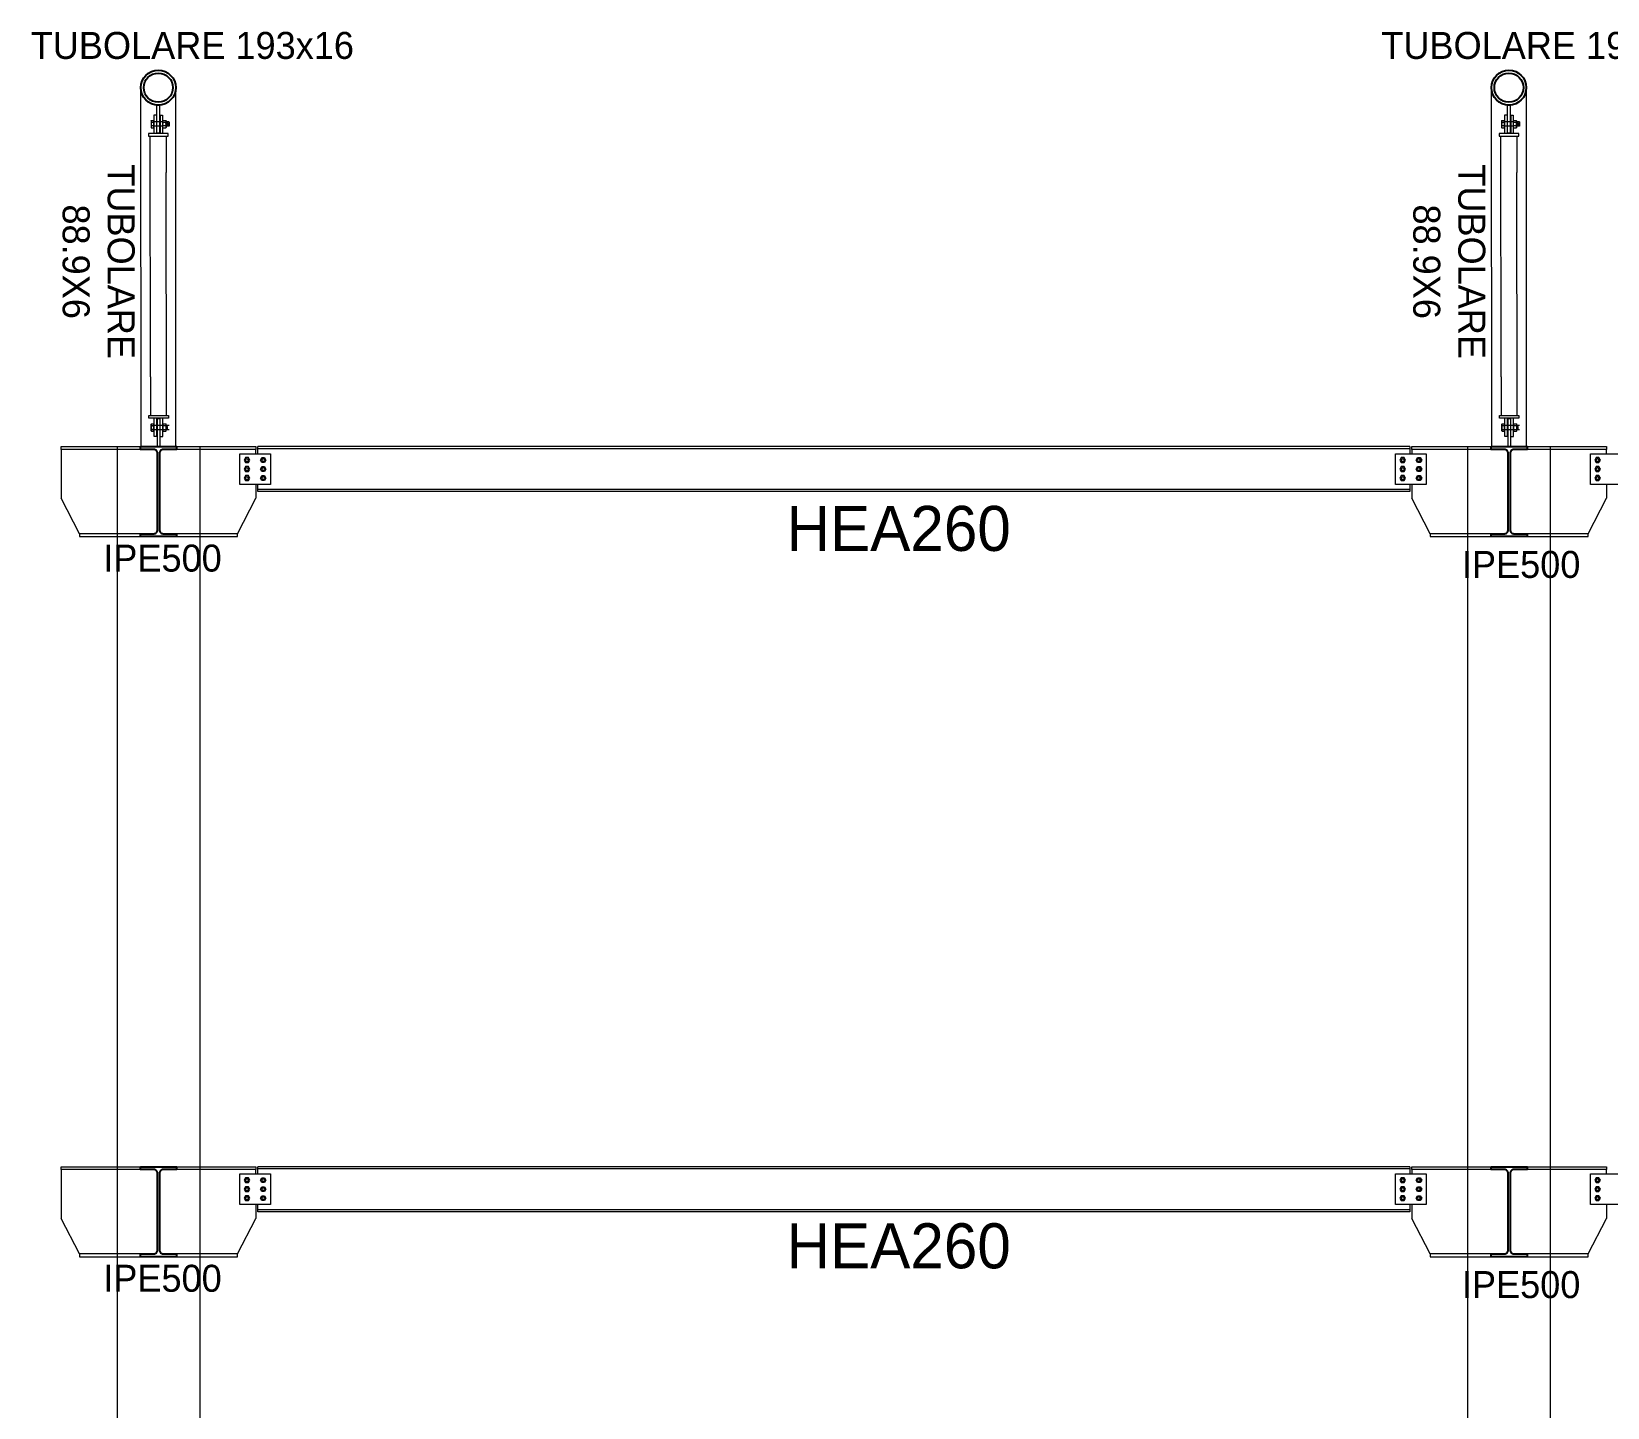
# Model space of a CAD drawing. Header units: millimetres. Extents: x -6949 to 549764, y -83146 to 127128.
# Drawn here: x 509959 to 518710, y 69206 to 76849 of the extents above; entities that cross this region are included whole.
import ezdxf

# ---------------------------------------------------------------- set-up
doc = ezdxf.new("R2010")
doc.units = ezdxf.units.MM
for name, color, linetype, lineweight in [('bulloni', 5, 'Continuous', 9), ('piastra', 6, 'Continuous', 18), ('S-BEAM', 5, 'Continuous', 18), ('S-COLS', 7, 'Continuous', 18), ('SEZIONI acciaio - Steel sections', 7, 'Continuous', 25)]:
    doc.layers.add(name, color=color, linetype=linetype, lineweight=lineweight)
doc.layers.add('quote', color=7, linetype='Continuous', lineweight=5, true_color=0x383838)
doc.styles.get("Standard").update_dxf_attribs({"font": ''})
doc.styles.get('Standard').set_extended_font_data('Bahnschrift Light')

# ---------------------------------------------------------------- blocks, each defined once
blk = doc.blocks.new('*U1345')
at = {"layer": 'bulloni'}
blk.add_lwpolyline([(-15.6, 0), (-7.8, -13.5), (7.8, -13.5), (15.6, 0), (7.8, 13.5), (-7.8, 13.5)], close=True, dxfattribs=at)
for radius in [9, 7.88]:
    blk.add_circle((0, 0), radius, dxfattribs=at)
blk = doc.blocks.new('*U1346')
at = {"color": 0, "linetype": 'ByBlock', "lineweight": -2, "transparency": 16777216}
for p in [(0, 0), (0, -50), (0, -100)]:
    blk.add_blockref('*U1345', p, dxfattribs=at)
blk = doc.blocks.new('*U1347')
at = {"layer": 'bulloni'}
blk.add_lwpolyline([(-15.6, 0), (-7.8, -13.5), (7.8, -13.5), (15.6, 0), (7.8, 13.5), (-7.8, 13.5)], close=True, dxfattribs=at)
for radius in [9, 7.88]:
    blk.add_circle((0, 0), radius, dxfattribs=at)
blk = doc.blocks.new('*U1348')
at = {"color": 0, "linetype": 'ByBlock', "lineweight": -2, "transparency": 16777216}
for p in [(0, 0), (0, -50), (0, -100)]:
    blk.add_blockref('*U1347', p, dxfattribs=at)
blk = doc.blocks.new('*U1351')
at = {"layer": 'bulloni'}
blk.add_lwpolyline([(-15.6, 0), (-7.8, -13.5), (7.8, -13.5), (15.6, 0), (7.8, 13.5), (-7.8, 13.5)], close=True, dxfattribs=at)
for radius in [9, 7.88]:
    blk.add_circle((0, 0), radius, dxfattribs=at)
blk = doc.blocks.new('*U1352')
at = {"color": 0, "linetype": 'ByBlock', "lineweight": -2, "transparency": 16777216}
for p in [(0, 0), (0, -50), (0, -100)]:
    blk.add_blockref('*U1351', p, dxfattribs=at)
blk = doc.blocks.new('*U1326')
at = {"layer": 'bulloni'}
blk.add_lwpolyline([(-15.6, 0), (-7.8, -13.5), (7.8, -13.5), (15.6, 0), (7.8, 13.5), (-7.8, 13.5)], close=True, dxfattribs=at)
for radius in [9, 7.88]:
    blk.add_circle((0, 0), radius, dxfattribs=at)
blk = doc.blocks.new('*U1327')
at = {"color": 0, "linetype": 'ByBlock', "lineweight": -2, "transparency": 16777216}
for p in [(0, 0), (0, -50), (0, -100)]:
    blk.add_blockref('*U1326', p, dxfattribs=at)
blk = doc.blocks.new('*U1324')
at = {"layer": 'bulloni'}
blk.add_lwpolyline([(-15.6, 0), (-7.8, -13.5), (7.8, -13.5), (15.6, 0), (7.8, 13.5), (-7.8, 13.5)], close=True, dxfattribs=at)
for radius in [9, 7.88]:
    blk.add_circle((0, 0), radius, dxfattribs=at)
blk = doc.blocks.new('*U1325')
at = {"color": 0, "linetype": 'ByBlock', "lineweight": -2, "transparency": 16777216}
for p in [(0, 0), (0, -50), (0, -100)]:
    blk.add_blockref('*U1324', p, dxfattribs=at)
blk = doc.blocks.new('*U1423')
at = {"layer": 'bulloni'}
blk.add_lwpolyline([(-15.6, 0), (-7.8, -13.5), (7.8, -13.5), (15.6, 0), (7.8, 13.5), (-7.8, 13.5)], close=True, dxfattribs=at)
for radius in [9, 7.88]:
    blk.add_circle((0, 0), radius, dxfattribs=at)
blk = doc.blocks.new('*U1424')
at = {"color": 0, "linetype": 'ByBlock', "lineweight": -2, "transparency": 16777216}
for p in [(0, 0), (0, -50), (0, -100)]:
    blk.add_blockref('*U1423', p, dxfattribs=at)
blk = doc.blocks.new('*U1405')
at = {"layer": 'bulloni'}
blk.add_lwpolyline([(-15.6, 0), (-7.8, -13.5), (7.8, -13.5), (15.6, 0), (7.8, 13.5), (-7.8, 13.5)], close=True, dxfattribs=at)
for radius in [9, 7.88]:
    blk.add_circle((0, 0), radius, dxfattribs=at)
blk = doc.blocks.new('*U1406')
at = {"color": 0, "linetype": 'ByBlock', "lineweight": -2, "transparency": 16777216}
for p in [(0, 0), (0, -50), (0, -100)]:
    blk.add_blockref('*U1405', p, dxfattribs=at)
blk = doc.blocks.new('*U1409')
at = {"layer": 'bulloni'}
blk.add_lwpolyline([(-15.6, 0), (-7.8, -13.5), (7.8, -13.5), (15.6, 0), (7.8, 13.5), (-7.8, 13.5)], close=True, dxfattribs=at)
for radius in [9, 7.88]:
    blk.add_circle((0, 0), radius, dxfattribs=at)
blk = doc.blocks.new('*U1410')
at = {"color": 0, "linetype": 'ByBlock', "lineweight": -2, "transparency": 16777216}
for p in [(0, 0), (0, -50), (0, -100)]:
    blk.add_blockref('*U1409', p, dxfattribs=at)
blk = doc.blocks.new('*U1399')
at = {"layer": 'bulloni'}
blk.add_lwpolyline([(-15.6, 0), (-7.8, -13.5), (7.8, -13.5), (15.6, 0), (7.8, 13.5), (-7.8, 13.5)], close=True, dxfattribs=at)
for radius in [9, 7.88]:
    blk.add_circle((0, 0), radius, dxfattribs=at)
blk = doc.blocks.new('*U1400')
at = {"color": 0, "linetype": 'ByBlock', "lineweight": -2, "transparency": 16777216}
for p in [(0, 0), (0, -50), (0, -100)]:
    blk.add_blockref('*U1399', p, dxfattribs=at)
blk = doc.blocks.new('*U1397')
at = {"layer": 'bulloni'}
blk.add_lwpolyline([(-15.6, 0), (-7.8, -13.5), (7.8, -13.5), (15.6, 0), (7.8, 13.5), (-7.8, 13.5)], close=True, dxfattribs=at)
for radius in [9, 7.88]:
    blk.add_circle((0, 0), radius, dxfattribs=at)
blk = doc.blocks.new('*U1398')
at = {"color": 0, "linetype": 'ByBlock', "lineweight": -2, "transparency": 16777216}
for p in [(0, 0), (0, -50), (0, -100)]:
    blk.add_blockref('*U1397', p, dxfattribs=at)

msp = doc.modelspace()

# ---------------------------------------------------------------- linework, layer by layer
at = {"layer": 'bulloni'}
for p, q in [((510622.2, 76352.7), (510623.9, 76355.2)), ((510622.2, 76352.7), (510622.2, 76316.2)), ((510622.2, 76316.2), (510623.9, 76313.7)), ((510623.9, 76355.2), (510636.5, 76355.2)), ((510623.9, 76344.8), (510636.5, 76344.8)), ((510636.5, 76324), (510623.9, 76324)), ((510623.9, 76313.7), (510636.5, 76313.7)), ((510636.5, 76355.2), (510636.5, 76313.7)), ((510636.5, 76351.1), (510637.2, 76351.1)), ((510636.5, 76317.8), (510637.2, 76317.8)), ((510637.2, 76351.1), (510637.2, 76317.8)), ((510686.5, 76346.4), (510638.5, 76346.4)), ((510686.5, 76322.4), (510638.5, 76322.4)), ((510686.5, 76352.7), (510688.2, 76355.2)), ((510686.5, 76352.7), (510686.5, 76316.2)), ((510686.5, 76316.2), (510688.2, 76313.7)), ((510688.2, 76355.2), (510703.9, 76355.2)), ((510688.2, 76344.8), (510703.9, 76344.8)), ((510703.9, 76324), (510688.2, 76324)), ((510688.2, 76313.7), (510703.9, 76313.7)), ((510705.5, 76352.7), (510703.9, 76355.2)), ((510705.5, 76316.2), (510703.9, 76313.7)), ((510705.5, 76352.7), (510705.5, 76316.2)), ((510720.9, 76346.4), (510705.5, 76346.4)), ((510720.9, 76322.4), (510705.5, 76322.4)), ((510708.1, 76325.8), (510707.1, 76343.1)), ((510711.3, 76327.8), (510710.6, 76341.1)), ((510714.8, 76325.8), (510713.8, 76343.1)), ((510718, 76327.8), (510717.2, 76341.1)), ((510720.9, 76346.4), (510722.2, 76345.1)), ((510720.9, 76346.4), (510720.9, 76322.4)), ((510722.2, 76323.8), (510720.9, 76322.4)), ((510722.2, 76345.1), (510722.2, 76323.8)), ((518122.2, 76352.7), (518123.9, 76355.2)), ((518122.2, 76352.7), (518122.2, 76316.2)), ((518122.2, 76316.2), (518123.9, 76313.7)), ((518123.9, 76355.2), (518136.5, 76355.2)), ((518123.9, 76344.8), (518136.5, 76344.8)), ((518136.5, 76324), (518123.9, 76324)), ((518123.9, 76313.7), (518136.5, 76313.7)), ((518136.5, 76355.2), (518136.5, 76313.7)), ((518136.5, 76351.1), (518137.2, 76351.1)), ((518136.5, 76317.8), (518137.2, 76317.8)), ((518137.2, 76351.1), (518137.2, 76317.8)), ((518186.5, 76346.4), (518138.5, 76346.4)), ((518186.5, 76322.4), (518138.5, 76322.4)), ((518186.5, 76352.7), (518188.2, 76355.2)), ((518186.5, 76352.7), (518186.5, 76316.2)), ((518186.5, 76316.2), (518188.2, 76313.7)), ((518188.2, 76355.2), (518203.9, 76355.2)), ((518188.2, 76344.8), (518203.9, 76344.8)), ((518203.9, 76324), (518188.2, 76324)), ((518188.2, 76313.7), (518203.9, 76313.7)), ((518205.5, 76352.7), (518203.9, 76355.2)), ((518205.5, 76316.2), (518203.9, 76313.7)), ((518205.5, 76352.7), (518205.5, 76316.2)), ((518220.9, 76346.4), (518205.5, 76346.4)), ((518220.9, 76322.4), (518205.5, 76322.4)), ((518208.1, 76325.8), (518207.1, 76343.1)), ((518211.3, 76327.8), (518210.6, 76341.1)), ((518214.8, 76325.8), (518213.8, 76343.1)), ((518218, 76327.8), (518217.2, 76341.1)), ((518220.9, 76346.4), (518222.2, 76345.1)), ((518220.9, 76346.4), (518220.9, 76322.4)), ((518222.2, 76323.8), (518220.9, 76322.4)), ((518222.2, 76345.1), (518222.2, 76323.8)), ((510623.6, 74667.2), (510625.3, 74669.7)), ((510623.6, 74630.6), (510623.6, 74667.2)), ((510625.3, 74669.7), (510637.9, 74669.7)), ((510637.9, 74659.3), (510625.3, 74659.3)), ((510637.9, 74628.1), (510637.9, 74669.7)), ((510637.9, 74665.6), (510638.6, 74665.6)), ((510638.6, 74632.2), (510638.6, 74665.6)), ((510687.9, 74660.9), (510639.9, 74660.9)), ((510687.9, 74667.2), (510689.6, 74669.7)), ((510687.9, 74630.6), (510687.9, 74667.2)), ((510689.6, 74669.7), (510705.3, 74669.7)), ((510705.3, 74659.3), (510689.6, 74659.3)), ((510706.9, 74667.2), (510705.3, 74669.7)), ((510706.9, 74630.6), (510706.9, 74667.2)), ((510722.3, 74660.9), (510706.9, 74660.9)), ((510709.5, 74657.6), (510708.5, 74640.2)), ((510712.7, 74655.6), (510712, 74642.2)), ((518123.6, 74667.2), (518125.3, 74669.7)), ((518123.6, 74630.6), (518123.6, 74667.2)), ((518125.3, 74669.7), (518137.9, 74669.7)), ((518137.9, 74659.3), (518125.3, 74659.3)), ((518137.9, 74628.1), (518137.9, 74669.7)), ((518137.9, 74665.6), (518138.6, 74665.6)), ((518138.6, 74632.2), (518138.6, 74665.6)), ((518187.9, 74660.9), (518139.9, 74660.9)), ((518187.9, 74667.2), (518189.6, 74669.7)), ((518187.9, 74630.6), (518187.9, 74667.2)), ((518189.6, 74669.7), (518205.3, 74669.7)), ((518205.3, 74659.3), (518189.6, 74659.3)), ((518206.9, 74667.2), (518205.3, 74669.7)), ((518206.9, 74630.6), (518206.9, 74667.2)), ((518222.3, 74660.9), (518206.9, 74660.9)), ((518209.5, 74657.6), (518208.5, 74640.2)), ((518212.7, 74655.6), (518212, 74642.2)), ((510623.6, 74630.6), (510625.3, 74628.1)), ((510625.3, 74638.5), (510637.9, 74638.5)), ((510625.3, 74628.1), (510637.9, 74628.1)), ((510637.9, 74632.2), (510638.6, 74632.2)), ((510687.9, 74636.9), (510639.9, 74636.9)), ((510687.9, 74630.6), (510689.6, 74628.1)), ((510689.6, 74638.5), (510705.3, 74638.5)), ((510689.6, 74628.1), (510705.3, 74628.1)), ((510706.9, 74630.6), (510705.3, 74628.1)), ((510722.3, 74636.9), (510706.9, 74636.9)), ((518123.6, 74630.6), (518125.3, 74628.1)), ((518125.3, 74638.5), (518137.9, 74638.5)), ((518125.3, 74628.1), (518137.9, 74628.1)), ((518137.9, 74632.2), (518138.6, 74632.2)), ((518187.9, 74636.9), (518139.9, 74636.9)), ((518187.9, 74630.6), (518189.6, 74628.1)), ((518189.6, 74638.5), (518205.3, 74638.5)), ((518189.6, 74628.1), (518205.3, 74628.1)), ((518206.9, 74630.6), (518205.3, 74628.1)), ((518222.3, 74636.9), (518206.9, 74636.9))]:
    msp.add_line(p, q, dxfattribs=at)
for centre, radius, start, end in [((510631.1, 76350), 8.9, 144.26215, 215.73785), ((510655.3, 76334.4), 33.1, 161.68582, 198.31418), ((510631.1, 76318.8), 8.9, 144.26215, 215.73785), ((510638.5, 76347.8), 1.33, 180, 270), ((510638.5, 76321.1), 1.33, 90, 180), ((510695.4, 76350), 8.9, 144.26215, 215.73785), ((510719.6, 76334.4), 33.1, 161.68582, 198.31418), ((510695.4, 76318.8), 8.9, 144.26215, 215.73785), ((510696.6, 76350), 8.9, 324.26215, 35.73785), ((510672.5, 76334.4), 33.1, 341.68582, 18.31418), ((510696.6, 76318.8), 8.9, 324.26215, 35.73785), ((518131.1, 76350), 8.9, 144.26215, 215.73785), ((518155.3, 76334.4), 33.1, 161.68582, 198.31418), ((518131.1, 76318.8), 8.9, 144.26215, 215.73785), ((518138.5, 76347.8), 1.33, 180, 270), ((518138.5, 76321.1), 1.33, 90, 180), ((518195.4, 76350), 8.9, 144.26215, 215.73785), ((518219.6, 76334.4), 33.1, 161.68582, 198.31418), ((518195.4, 76318.8), 8.9, 144.26215, 215.73785), ((518196.6, 76350), 8.9, 324.26215, 35.73785), ((518172.5, 76334.4), 33.1, 341.68582, 18.31418), ((518196.6, 76318.8), 8.9, 324.26215, 35.73785), ((510632.5, 74664.5), 8.9, 144.26215, 215.73785), ((510656.7, 74648.9), 33.1, 161.68582, 198.31418), ((510639.9, 74662.2), 1.33, 180, 270), ((510696.8, 74664.5), 8.9, 144.26215, 215.73785), ((510721, 74648.9), 33.1, 161.68582, 198.31418), ((510698, 74664.5), 8.9, 324.26215, 35.73785), ((510673.9, 74648.9), 33.1, 341.68582, 18.31418), ((518132.5, 74664.5), 8.9, 144.26215, 215.73785), ((518156.7, 74648.9), 33.1, 161.68582, 198.31418), ((518139.9, 74662.2), 1.33, 180, 270), ((518196.8, 74664.5), 8.9, 144.26215, 215.73785), ((518221, 74648.9), 33.1, 161.68582, 198.31418), ((518198, 74664.5), 8.9, 324.26215, 35.73785), ((518173.9, 74648.9), 33.1, 341.68582, 18.31418), ((510632.5, 74633.3), 8.9, 144.26215, 215.73785), ((510639.9, 74635.6), 1.33, 90, 180), ((510696.8, 74633.3), 8.9, 144.26215, 215.73785), ((510698, 74633.3), 8.9, 324.26215, 35.73785), ((518132.5, 74633.3), 8.9, 144.26215, 215.73785), ((518139.9, 74635.6), 1.33, 90, 180), ((518196.8, 74633.3), 8.9, 144.26215, 215.73785), ((518198, 74633.3), 8.9, 324.26215, 35.73785)]:
    msp.add_arc(centre, radius, start, end, dxfattribs=at)
at = {"layer": 'piastra'}
for p, q in [((510122.9, 74527.4), (510122.9, 74503.4)), ((510122.9, 74503.4), (510122.9, 74256.1)), ((511204.9, 74503.4), (511204.9, 74527.4)), ((517622.9, 74527.4), (517622.9, 74503.4)), ((518704.9, 74503.4), (518704.9, 74527.4)), ((511204.9, 74333.4), (511204.9, 74256.1)), ((517622.9, 74333.4), (517622.9, 74256.1)), ((518704.9, 74333.4), (518704.9, 74256.1)), ((510224.6, 74059.4), (510122.9, 74256.1)), ((511103.3, 74059.4), (511204.9, 74256.1)), ((517724.6, 74059.4), (517622.9, 74256.1)), ((518603.3, 74059.4), (518704.9, 74256.1)), ((510122.9, 70527.4), (510122.9, 70256.1)), ((511204.9, 70503.4), (511204.9, 70527.4)), ((517622.9, 70527.4), (517622.9, 70503.4)), ((518704.9, 70503.4), (518704.9, 70527.4)), ((511204.9, 70333.4), (511204.9, 70256.1)), ((517622.9, 70333.4), (517622.9, 70256.1)), ((518704.9, 70333.4), (518704.9, 70256.1)), ((510224.6, 70059.4), (510122.9, 70256.1)), ((511103.3, 70059.4), (511204.9, 70256.1)), ((517724.6, 70059.4), (517622.9, 70256.1)), ((518603.3, 70059.4), (518704.9, 70256.1))]:
    msp.add_line(p, q, dxfattribs=at)
for points in [[(510654.5, 76285), (510654.5, 76439.9)], [(510654.5, 76439.9), (510670.5, 76439.9)], [(510670.5, 76285), (510670.5, 76439.9)], [(518154.5, 76285), (518154.5, 76439.9)], [(518154.5, 76439.9), (518170.5, 76439.9)], [(518170.5, 76285), (518170.5, 76439.9)], [(510652.5, 76383.8), (510638.5, 76383.8), (510638.5, 76281.8)], [(510652.5, 76383.9), (510652.5, 76383.9), (510652.5, 76281.8)], [(510672.5, 76383.9), (510672.5, 76383.9), (510672.5, 76281.8)], [(510672.5, 76383.8), (510686.5, 76383.8), (510686.5, 76281.8)], [(518152.5, 76383.8), (518138.5, 76383.8), (518138.5, 76281.8)], [(518152.5, 76383.9), (518152.5, 76383.9), (518152.5, 76281.8)], [(518172.5, 76383.9), (518172.5, 76383.9), (518172.5, 76281.8)], [(518172.5, 76383.8), (518186.5, 76383.8), (518186.5, 76281.8)], [(510654.5, 76285), (510670.5, 76285)], [(518154.5, 76285), (518170.5, 76285)], [(510653.9, 74599.5), (510639.9, 74599.5), (510639.9, 74701.6)], [(510653.9, 74599.4), (510653.9, 74599.4), (510653.9, 74701.6)], [(510655.9, 74698.4), (510655.9, 74543.4)], [(510655.9, 74698.4), (510671.9, 74698.4)], [(510671.9, 74698.4), (510671.9, 74543.4)], [(510673.9, 74599.4), (510673.9, 74599.4), (510673.9, 74701.6)], [(510673.9, 74599.5), (510687.9, 74599.5), (510687.9, 74701.6)], [(518153.9, 74599.5), (518139.9, 74599.5), (518139.9, 74701.6)], [(518153.9, 74599.4), (518153.9, 74599.4), (518153.9, 74701.6)], [(518155.9, 74698.4), (518155.9, 74543.4)], [(518155.9, 74698.4), (518171.9, 74698.4)], [(518171.9, 74698.4), (518171.9, 74543.4)], [(518173.9, 74599.4), (518173.9, 74599.4), (518173.9, 74701.6)], [(518173.9, 74599.5), (518187.9, 74599.5), (518187.9, 74701.6)], [(510637.8, 74527.4), (510122.9, 74527.4), (510122.9, 74543.4), (511204.9, 74543.4), (511204.9, 74527.4), (510690, 74527.4)], [(518137.8, 74527.4), (517622.9, 74527.4), (517622.9, 74543.4), (518704.9, 74543.4), (518704.9, 74527.4), (518190, 74527.4)], [(510637.8, 74059.4), (510224.6, 74059.4), (510224.6, 74043.4), (511103.3, 74043.4), (511103.3, 74059.4), (510690, 74059.4)], [(518137.8, 74059.4), (517724.6, 74059.4), (517724.6, 74043.4), (518603.3, 74043.4), (518603.3, 74059.4), (518190, 74059.4)], [(510637.8, 70527.4), (510122.9, 70527.4), (510122.9, 70543.4), (511204.9, 70543.4), (511204.9, 70527.4), (510690, 70527.4)], [(518137.8, 70527.4), (517622.9, 70527.4), (517622.9, 70543.4), (518704.9, 70543.4), (518704.9, 70527.4), (518190, 70527.4)], [(510637.8, 70059.4), (510224.6, 70059.4), (510224.6, 70043.4), (511103.3, 70043.4), (511103.3, 70059.4), (510690, 70059.4)], [(518137.8, 70059.4), (517724.6, 70059.4), (517724.6, 70043.4), (518603.3, 70043.4), (518603.3, 70059.4), (518190, 70059.4)]]:
    msp.add_lwpolyline(points, dxfattribs=at)
for points in [[(510608.1, 76281.8), (510608.1, 76267.8), (510717, 76267.8), (510717, 76281.8)], [(518108.1, 76281.8), (518108.1, 76267.8), (518217, 76267.8), (518217, 76281.8)], [(510609.5, 74701.6), (510609.5, 74715.6), (510718.4, 74715.6), (510718.4, 74701.6)], [(518109.5, 74701.6), (518109.5, 74715.6), (518218.4, 74715.6), (518218.4, 74701.6)], [(511114.9, 74503.4), (511284.9, 74503.4), (511284.9, 74333.4), (511114.9, 74333.4)], [(517532.9, 74503.4), (517702.9, 74503.4), (517702.9, 74333.4), (517532.9, 74333.4)], [(518614.9, 74503.4), (518784.9, 74503.4), (518784.9, 74333.4), (518614.9, 74333.4)], [(511114.9, 70503.4), (511284.9, 70503.4), (511284.9, 70333.4), (511114.9, 70333.4)], [(517532.9, 70503.4), (517702.9, 70503.4), (517702.9, 70333.4), (517532.9, 70333.4)], [(518614.9, 70503.4), (518784.9, 70503.4), (518784.9, 70333.4), (518614.9, 70333.4)]]:
    msp.add_lwpolyline(points, close=True, dxfattribs=at)
at = {"layer": 'S-BEAM'}
for p, q in [((510566.9, 74543.4), (510565.7, 76538.3)), ((510759.4, 74543.4), (510759.4, 76537.3)), ((518066.9, 74543.4), (518065.7, 76538.3)), ((518259.4, 74543.4), (518259.4, 76537.3)), ((517612.9, 74543.4), (511215, 74543.4)), ((511215, 74503.4), (511215, 74543.4)), ((517612.9, 74530.9), (511215, 74530.9)), ((517612.9, 74543.4), (517612.9, 74503.4)), ((511215, 74293.4), (511215, 74333.4)), ((511215, 74305.9), (517612.9, 74305.9)), ((517612.9, 74333.4), (517612.9, 74293.4)), ((517612.9, 74293.4), (511215, 74293.4)), ((517612.9, 70543.4), (511215, 70543.4)), ((511215, 70503.4), (511215, 70543.4)), ((517612.9, 70543.4), (517612.9, 70503.4)), ((517612.9, 70530.9), (511215, 70530.9)), ((511215, 70293.4), (511215, 70333.4)), ((511215, 70305.9), (517612.9, 70305.9)), ((517612.9, 70293.4), (511215, 70293.4)), ((517612.9, 70333.4), (517612.9, 70293.4))]:
    msp.add_line(p, q, dxfattribs=at)
for points in [[(510618.1, 76267.8), (510707, 76267.8), (510707, 76065.5)], [(510619.5, 74931.3), (510618.1, 76267.8)], [(518118.1, 76267.8), (518207, 76267.8), (518207, 76065.5)], [(518119.5, 74931.3), (518118.1, 76267.8)], [(510619.5, 74715.6), (510708.4, 74715.6), (510707, 76065.5)], [(518119.5, 74715.6), (518208.4, 74715.6), (518207, 76065.5)], [(510619.5, 74931.3), (510619.5, 74715.6)], [(518119.5, 74931.3), (518119.5, 74715.6)]]:
    msp.add_lwpolyline(points, dxfattribs=at)
at = {"layer": 'S-COLS'}
for points in [[(510435.4, 74543.4), (510892.4, 74543.4), (510892.4, 62543.4), (510435.4, 62543.4)], [(517935.4, 74543.4), (518392.4, 74543.4), (518392.4, 62563.4), (517935.4, 62563.4)]]:
    msp.add_lwpolyline(points, close=True, dxfattribs=at)
at = {"layer": 'SEZIONI acciaio - Steel sections'}
for points in [[(510563.9, 74543.4), (510763.9, 74543.4), (510763.9, 74527.4), (510690, 74527.4, 0.414214), (510669, 74506.4), (510669, 74080.4, 0.414214), (510690, 74059.4), (510763.9, 74059.4), (510763.9, 74043.4), (510563.9, 74043.4), (510563.9, 74059.4), (510637.8, 74059.4, 0.414214), (510658.8, 74080.4), (510658.8, 74506.4, 0.414214), (510637.8, 74527.4), (510563.9, 74527.4)], [(518063.9, 74543.4), (518263.9, 74543.4), (518263.9, 74527.4), (518190, 74527.4, 0.414214), (518169, 74506.4), (518169, 74080.4, 0.414214), (518190, 74059.4), (518263.9, 74059.4), (518263.9, 74043.4), (518063.9, 74043.4), (518063.9, 74059.4), (518137.8, 74059.4, 0.414214), (518158.8, 74080.4), (518158.8, 74506.4, 0.414214), (518137.8, 74527.4), (518063.9, 74527.4)], [(510563.9, 70543.4), (510763.9, 70543.4), (510763.9, 70527.4), (510690, 70527.4, 0.414214), (510669, 70506.4), (510669, 70080.4, 0.414214), (510690, 70059.4), (510763.9, 70059.4), (510763.9, 70043.4), (510563.9, 70043.4), (510563.9, 70059.4), (510637.8, 70059.4, 0.414214), (510658.8, 70080.4), (510658.8, 70506.4, 0.414214), (510637.8, 70527.4), (510563.9, 70527.4)], [(518063.9, 70543.4), (518263.9, 70543.4), (518263.9, 70527.4), (518190, 70527.4, 0.414214), (518169, 70506.4), (518169, 70080.4, 0.414214), (518190, 70059.4), (518263.9, 70059.4), (518263.9, 70043.4), (518063.9, 70043.4), (518063.9, 70059.4), (518137.8, 70059.4, 0.414214), (518158.8, 70080.4), (518158.8, 70506.4, 0.414214), (518137.8, 70527.4), (518063.9, 70527.4)]]:
    msp.add_lwpolyline(points, format="xyb", close=True, dxfattribs=at)
for centre, radius in [((510662.5, 76536.8), 96.8), ((510662.5, 76536.8), 80.8), ((518162.5, 76536.8), 96.8), ((518162.5, 76536.8), 80.8)]:
    msp.add_circle(centre, radius, dxfattribs=at)

# ---------------------------------------------------------------- block references
for name, p in [('*U1400', (511154.9, 74468.4)), ('*U1424', (517572.9, 74468.4)), ('*U1410', (518654.9, 74468.4)), ('*U1327', (511154.9, 70468.4)), ('*U1346', (517572.9, 70468.4)), ('*U1352', (518654.9, 70468.4))]:
    msp.add_blockref(name, p)
at = {"xscale": -1}
for name, p in [('*U1398', (511244.9, 74468.4)), ('*U1406', (517662.9, 74468.4)), ('*U1325', (511244.9, 70468.4)), ('*U1348', (517662.9, 70468.4))]:
    msp.add_blockref(name, p, dxfattribs=at)

# ---------------------------------------------------------------- texts
at = {"layer": 'quote', "attachment_point": 1}
for s, width, insert, char_height in [('TUBOLARE 193x16', 2404.483, (509954.1, 76846.4), 150), ('TUBOLARE 193x16', 2404.483, (517454.1, 76846.4), 150), ('HEA260', 854.219, (514151.5, 74213.7), 250), ('IPE500', 854.219, (510356.9, 73998.8), 150), ('IPE500', 854.219, (517901.5, 73963.7), 150), ('HEA260', 854.219, (514151.5, 70229), 250), ('IPE500', 854.219, (510356.9, 69998.8), 150), ('IPE500', 854.219, (517901.5, 69963.7), 150)]:
    msp.add_mtext_dynamic_manual_height_columns(s, width=width, gutter_width=1, heights=[0], dxfattribs=dict(at, insert=insert, char_height=char_height))
at = {"layer": 'quote', "char_height": 150, "attachment_point": 1, "rotation": 270}
for insert in [(510531.5, 75997.4), (518031.5, 75997.4)]:
    msp.add_mtext_dynamic_manual_height_columns('\\pxqc;TUBOLARE 88.9X6', width=854.219, gutter_width=1, heights=[0], dxfattribs=dict(at, insert=insert))

doc.saveas('drawing.dxf')
